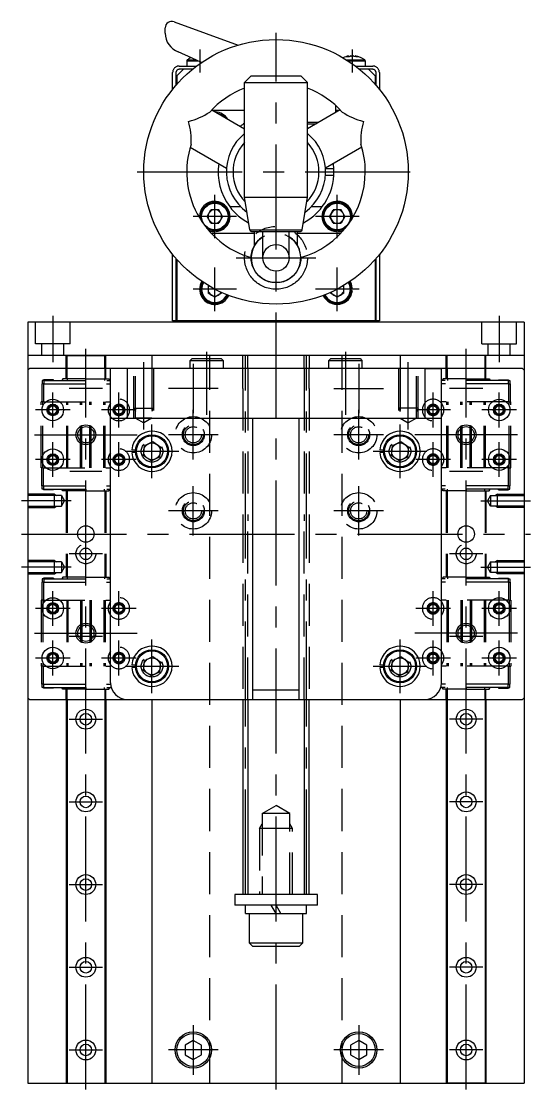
# Model space of a CAD drawing. Extents: x -54 to 519, y -14 to 520.
# Drawn here: x 364.8 to 518.8, y -2 to 321 of the extents above; entities that cross this region are included whole.
import ezdxf

# ---------------------------------------------------------------- set-up
doc = ezdxf.new("R2010")
doc.units = 0
for name, pattern in [('CENTER', [50.8, 31.75, -6.35, 6.35, -6.35]), ('DASHED', [19.05, 12.7, -6.35]), ('PHANTOM', [63.5, 31.75, -6.35, 6.35, -6.35, 6.35, -6.35])]:
    doc.linetypes.add(name, pattern=pattern)
doc.layers.get('0').update_dxf_attribs({"linetype": 'CONTINUOUS'})
doc.layers.add('CENTER', color=1, linetype='CENTER')

msp = doc.modelspace()

# ---------------------------------------------------------------- linework, layer by layer
at = {"color": 7, "linetype": 'CONTINUOUS'}
for p, q in [((410.95, 320.88), (430.33, 313.83)), ((408.27, 317.42), (408.27, 319)), ((463.76, 310.52), (463.81, 310.52)), ((464.6, 310.52), (464.44, 310.52)), ((464.6, 310.52), (465.1, 310.52)), ((465.76, 310.52), (465.72, 310.52)), ((465.76, 310.52), (465.78, 310.52)), ((414.77, 309.04), (414.77, 307.5)), ((414.77, 309.04), (418.13, 309.04)), ((414.91, 309.33), (417.47, 309.33)), ((463.1, 309.33), (467.71, 309.33)), ((463.56, 309.04), (467.82, 309.04)), ((467.71, 309.33), (468.62, 309.33)), ((467.82, 309.04), (468.77, 309.04)), ((468.77, 309.04), (468.77, 307.5)), ((413.77, 306.5), (411.77, 304.5)), ((411.77, 304.5), (411.77, 301.96)), ((416.49, 306.5), (413.77, 306.5)), ((432.27, 302.5), (434.27, 304.5)), ((434.27, 304.5), (449.27, 304.5)), ((451.27, 302.5), (449.27, 304.5)), ((471.77, 304.5), (469.77, 306.5)), ((471.77, 304.5), (471.77, 301.96)), ((432.27, 267.83), (432.27, 302.5)), ((432.27, 302.5), (451.27, 302.5)), ((451.27, 267.83), (451.27, 302.5)), ((422.32, 294.23), (432.27, 288.49)), ((432.27, 294), (422.73, 294)), ((461.21, 294.23), (451.27, 288.49)), ((459.77, 295.62), (459.77, 293.4)), ((460.81, 294), (459.77, 294)), ((460.11, 293.6), (459.77, 293.57)), ((451.27, 290.5), (454.75, 290.5)), ((451.27, 290), (453.88, 290)), ((415.82, 282.97), (426.81, 276.63)), ((467.71, 282.97), (456.72, 276.63)), ((456.73, 276.5), (459.24, 276.5)), ((459.24, 274.5), (459.24, 276.5)), ((456.73, 274.5), (459.24, 274.5)), ((427.77, 265), (431.06, 265)), ((432.27, 267.83), (451.27, 267.83)), ((433.82, 257.92), (432.27, 267.83)), ((449.72, 257.92), (451.27, 267.83)), ((452.48, 265), (455.77, 265)), ((420.91, 262), (422.09, 264.04)), ((422.09, 259.96), (420.91, 262)), ((424.45, 264.04), (422.09, 264.04)), ((425.63, 262), (424.45, 264.04)), ((425.63, 262), (424.45, 259.96)), ((457.91, 262), (459.09, 264.04)), ((459.09, 259.96), (457.91, 262)), ((461.45, 264.04), (459.09, 264.04)), ((462.63, 262), (461.45, 264.04)), ((462.63, 262), (461.45, 259.96)), ((422.09, 259.96), (424.45, 259.96)), ((459.09, 259.96), (461.45, 259.96)), ((422.1, 257), (435.27, 257)), ((422.93, 257.76), (422.91, 257.41)), ((423.6, 257.76), (423.63, 257.41)), ((433.82, 257.92), (449.72, 257.92)), ((434.31, 257.5), (449.22, 257.5)), ((435.27, 253.24), (435.27, 257.5)), ((437.77, 249.5), (437.77, 257.5)), ((445.77, 249.5), (445.77, 257.5)), ((448.27, 253.24), (448.27, 257.5)), ((448.27, 257), (461.43, 257)), ((459.93, 257.76), (459.91, 257.41)), ((460.6, 257.76), (460.63, 257.41)), ((411.77, 249.04), (411.77, 230.5)), ((471.77, 249.04), (471.77, 230.5)), ((421.23, 241.18), (421.23, 238.82)), ((425.31, 238.82), (425.31, 239.04)), ((458.23, 239.04), (458.23, 238.82)), ((462.31, 238.82), (462.31, 241.18)), ((464.51, 240.33), (464.85, 240.36)), ((464.51, 239.67), (464.85, 239.64)), ((423.27, 237.64), (421.23, 238.82)), ((425.31, 238.82), (423.27, 237.64)), ((460.27, 237.64), (458.23, 238.82)), ((462.31, 238.82), (460.27, 237.64)), ((516.77, 230), (366.77, 230)), ((366.77, 230), (366.77, 0)), ((471.77, 230.5), (411.77, 230.5)), ((411.77, 230), (411.77, 230.5)), ((413.77, 230.5), (413.77, 230)), ((469.77, 230), (469.77, 230.5)), ((471.77, 230.5), (471.77, 230)), ((516.77, 230), (516.77, 0)), ((516.77, 220), (366.77, 220)), ((378.27, 220), (390.27, 220)), ((378.27, 216), (378.27, 220)), ((378.57, 216), (378.57, 220)), ((389.97, 216), (389.97, 220)), ((390.27, 216), (390.27, 220)), ((404.27, 220), (404.27, 216)), ((431.77, 216), (431.77, 220)), ((433.27, 216), (433.27, 220)), ((450.27, 216), (450.27, 220)), ((451.77, 220), (451.77, 216)), ((479.27, 220), (479.27, 216)), ((505.27, 220), (493.27, 220)), ((493.27, 216), (493.27, 220)), ((493.57, 216), (493.57, 220)), ((504.97, 216), (504.97, 220)), ((505.27, 216), (505.27, 220)), ((415.77, 218.5), (416.37, 219.1)), ((415.77, 218.5), (425.77, 218.5)), ((415.77, 216), (415.77, 218.5)), ((416.37, 219.1), (425.17, 219.1)), ((425.17, 219.1), (425.77, 218.5)), ((425.77, 218.5), (425.77, 216)), ((457.77, 218.5), (458.37, 219.1)), ((457.77, 218.5), (467.77, 218.5)), ((457.77, 216), (457.77, 218.5)), ((458.37, 219.1), (467.17, 219.1)), ((467.17, 219.1), (467.77, 218.5)), ((467.77, 218.5), (467.77, 216)), ((367.27, 216), (366.77, 215.5)), ((367.27, 216), (366.77, 215.5)), ((366.77, 215.5), (366.77, 116.5)), ((366.77, 215.5), (366.77, 116.5)), ((516.27, 216), (367.27, 216)), ((391.77, 121), (391.77, 216)), ((396.77, 216), (391.77, 216)), ((396.77, 216), (396.77, 201)), ((486.77, 216), (486.77, 201)), ((486.77, 216), (491.77, 216)), ((491.77, 121), (491.77, 216)), ((516.27, 216), (516.77, 215.5)), ((516.27, 216), (516.77, 215.5)), ((516.77, 215.5), (516.77, 116.5)), ((516.77, 215.5), (516.77, 116.5)), ((391.77, 201), (491.77, 201)), ((434.77, 116), (434.77, 201)), ((448.77, 116), (448.77, 201)), ((401.87, 192.69), (404.53, 193.92)), ((404.53, 193.92), (406.93, 192.23)), ((476.87, 192.69), (479.53, 193.92)), ((479.53, 193.92), (481.93, 192.23)), ((399.28, 191.39), (398.19, 191.48)), ((399.28, 190.61), (398.19, 190.52)), ((401.87, 192.69), (401.6, 189.77)), ((406.67, 189.31), (406.93, 192.23)), ((474.28, 191.39), (473.19, 191.48)), ((474.28, 190.61), (473.19, 190.52)), ((476.87, 192.69), (476.6, 189.77)), ((481.67, 189.31), (481.93, 192.23)), ((404, 188.08), (401.6, 189.77)), ((404, 188.08), (406.67, 189.31)), ((479, 188.08), (476.6, 189.77)), ((479, 188.08), (481.67, 189.31)), ((399.28, 126.39), (398.19, 126.48)), ((401.87, 127.69), (401.6, 124.77)), ((401.87, 127.69), (404.53, 128.92)), ((404.53, 128.92), (406.93, 127.23)), ((406.67, 124.31), (406.93, 127.23)), ((474.28, 126.39), (473.19, 126.48)), ((476.87, 127.69), (476.6, 124.77)), ((476.87, 127.69), (479.53, 128.92)), ((479.53, 128.92), (481.93, 127.23)), ((481.67, 124.31), (481.93, 127.23)), ((399.28, 125.61), (398.19, 125.52)), ((404, 123.08), (401.6, 124.77)), ((404, 123.08), (406.67, 124.31)), ((474.28, 125.61), (473.19, 125.52)), ((479, 123.08), (476.6, 124.77)), ((479, 123.08), (481.67, 124.31)), ((367.27, 116), (366.77, 116.5)), ((367.27, 116), (366.77, 116.5)), ((434.77, 118.86), (448.77, 118.86)), ((516.27, 116), (516.77, 116.5)), ((516.27, 116), (516.77, 116.5)), ((367.27, 116), (516.27, 116)), ((367.27, 116), (516.27, 116)), ((378.27, 116), (378.27, 0)), ((378.57, 116), (378.57, 0)), ((389.97, 116), (389.97, 0)), ((390.27, 116), (390.27, 0)), ((396.77, 116), (434.77, 116)), ((404.27, 116), (404.27, 0)), ((430.77, 116), (452.77, 116)), ((431.77, 116), (431.77, 57)), ((433.27, 116), (433.27, 57)), ((434.77, 116), (448.77, 116)), ((448.77, 116), (486.77, 116)), ((450.27, 116), (450.27, 57)), ((451.77, 57), (451.77, 116)), ((479.27, 116), (479.27, 0)), ((493.27, 116), (493.27, 0)), ((493.57, 116), (493.57, 0)), ((504.97, 116), (504.97, 0)), ((505.27, 116), (505.27, 0)), ((454.27, 57), (429.27, 57)), ((429.27, 57), (429.27, 53.8)), ((451.77, 57), (431.77, 57)), ((454.27, 53.8), (454.27, 57)), ((454.27, 53.8), (429.27, 53.8)), ((450.97, 53.8), (432.57, 53.8)), ((432.57, 51.3), (432.57, 53.8)), ((441.77, 51.3), (440.32, 53.8)), ((443.21, 51.3), (441.77, 53.8)), ((450.97, 51.3), (450.97, 53.8)), ((432.57, 51.3), (450.97, 51.3)), ((433.77, 42.3), (433.77, 51.3)), ((449.77, 51.3), (449.77, 42.3)), ((449.77, 42.3), (433.77, 42.3)), ((434.77, 41.3), (433.77, 42.3)), ((449.77, 42.3), (448.77, 41.3)), ((448.77, 41.3), (434.77, 41.3)), ((416.77, 12.89), (414.27, 11.44)), ((414.27, 11.44), (414.27, 8.56)), ((419.27, 11.44), (416.77, 12.89)), ((419.27, 8.56), (419.27, 11.44)), ((466.77, 12.89), (464.27, 11.44)), ((464.27, 11.44), (464.27, 8.56)), ((469.27, 11.44), (466.77, 12.89)), ((469.27, 8.56), (469.27, 11.44)), ((414.27, 8.56), (416.77, 7.11)), ((416.77, 7.11), (419.27, 8.56)), ((464.27, 8.56), (466.77, 7.11)), ((466.77, 7.11), (469.27, 8.56)), ((366.77, 0), (516.77, 0)), ((378.27, 0), (390.27, 0)), ((505.27, 0), (493.27, 0))]:
    msp.add_line(p, q, dxfattribs=at)
at = {"color": 3, "linetype": 'PHANTOM'}
for p, q in [((412.52, 307.5), (417.77, 307.5)), ((465.77, 307.5), (471.02, 307.5)), ((410.52, 300.47), (410.52, 305.5)), ((411.52, 305.5), (411.52, 301.67)), ((416.49, 306.5), (412.52, 306.5)), ((471.02, 306.5), (467.05, 306.5)), ((472.02, 301.67), (472.02, 305.5)), ((473.02, 305.5), (473.02, 300.47)), ((410.52, 230.5), (410.52, 250.53)), ((411.52, 249.33), (411.52, 230.5)), ((472.02, 230.5), (472.02, 249.33)), ((473.02, 250.53), (473.02, 230.5)), ((411.52, 230.5), (410.52, 230.5)), ((411.77, 230.5), (411.52, 230.5)), ((472.02, 230.5), (471.77, 230.5)), ((473.02, 230.5), (472.02, 230.5))]:
    msp.add_line(p, q, dxfattribs=at)
at = {"color": 3, "linetype": 'DASHED'}
for p, q in [((369.02, 223.5), (369.02, 230)), ((379.52, 223.5), (379.52, 230)), ((504.02, 223.5), (504.02, 230)), ((514.52, 223.5), (514.52, 230)), ((379.52, 223.5), (369.02, 223.5)), ((370.97, 220), (370.97, 223.5)), ((377.57, 220), (377.57, 223.5)), ((504.02, 223.5), (514.52, 223.5)), ((505.97, 220), (505.97, 223.5)), ((512.57, 220), (512.57, 223.5)), ((421.77, 0), (421.77, 220)), ((461.77, 0), (461.77, 220)), ((378.27, 212.95), (378.27, 216)), ((378.57, 212.95), (378.57, 216)), ((389.97, 216), (389.97, 212.95)), ((390.27, 212.95), (390.27, 216)), ((398.77, 201), (398.77, 216)), ((399.31, 201), (399.31, 216)), ((404.23, 216), (404.23, 201)), ((404.77, 216), (404.77, 201)), ((431.77, 210), (431.77, 216)), ((431.77, 210), (431.77, 216)), ((433.27, 216), (433.27, 210)), ((433.27, 216), (433.27, 210)), ((450.27, 216), (450.27, 210)), ((450.27, 216), (450.27, 210)), ((451.77, 210), (451.77, 216)), ((451.77, 210), (451.77, 216)), ((478.77, 216), (478.77, 201)), ((479.31, 216), (479.31, 201)), ((484.23, 201), (484.23, 216)), ((484.77, 201), (484.77, 216)), ((493.27, 212.95), (493.27, 216)), ((493.57, 216), (493.57, 212.95)), ((504.97, 212.95), (504.97, 216)), ((505.27, 212.95), (505.27, 216)), ((371.47, 211.45), (370.97, 211.45)), ((370.97, 211.45), (370.97, 205.95)), ((371.02, 212.45), (371.02, 211.45)), ((371.52, 212.45), (371.02, 212.45)), ((371.47, 212.65), (371.47, 212.45)), ((374.47, 212.65), (371.47, 212.65)), ((371.47, 211.45), (391.77, 211.45)), ((371.47, 211.45), (371.47, 205.95)), ((371.52, 212.45), (391.77, 212.45)), ((371.52, 212.45), (371.52, 211.45)), ((374.47, 212.45), (374.47, 212.65)), ((377.34, 212.95), (377.04, 212.45)), ((378.64, 212.95), (377.34, 212.95)), ((378.64, 212.95), (378.64, 212.45)), ((384.27, 212.95), (378.64, 212.95)), ((384.27, 212.95), (389.9, 212.95)), ((384.27, 212.45), (384.27, 212.95)), ((389.9, 212.95), (389.9, 212.45)), ((389.9, 212.95), (391.2, 212.95)), ((391.2, 212.95), (391.5, 212.45)), ((431.77, 210), (431.77, 170)), ((431.77, 210), (431.77, 170)), ((433.27, 210), (433.27, 170)), ((433.27, 210), (433.27, 170)), ((450.27, 210), (450.27, 170)), ((450.27, 210), (450.27, 170)), ((451.77, 210), (451.77, 170)), ((451.77, 210), (451.77, 170)), ((512.02, 212.45), (491.77, 212.45)), ((512.07, 211.45), (491.77, 211.45)), ((492.34, 212.95), (492.04, 212.45)), ((493.64, 212.95), (492.34, 212.95)), ((493.64, 212.95), (493.64, 212.45)), ((499.27, 212.95), (493.64, 212.95)), ((499.27, 212.95), (504.9, 212.95)), ((499.27, 212.45), (499.27, 212.95)), ((504.9, 212.95), (504.9, 212.45)), ((504.9, 212.95), (506.2, 212.95)), ((506.2, 212.95), (506.5, 212.45)), ((509.07, 212.45), (509.07, 212.65)), ((509.07, 212.65), (512.07, 212.65)), ((512.02, 212.45), (512.02, 211.45)), ((512.02, 212.45), (512.52, 212.45)), ((512.07, 212.65), (512.07, 212.45)), ((512.07, 211.45), (512.07, 205.95)), ((512.07, 211.45), (512.57, 211.45)), ((512.52, 212.45), (512.52, 211.45)), ((512.57, 211.45), (512.57, 205.95)), ((370.77, 186.05), (370.77, 205.95)), ((371.27, 205.95), (370.77, 205.95)), ((371.27, 205.95), (391.77, 205.95)), ((371.27, 186.05), (371.27, 205.95)), ((378.47, 186.05), (378.47, 205.95)), ((378.87, 186.05), (378.87, 205.95)), ((382.67, 186.05), (382.67, 205.95)), ((383.07, 186.05), (383.07, 205.95)), ((385.47, 186.05), (385.47, 205.95)), ((385.87, 186.05), (385.87, 205.95)), ((389.67, 186.05), (389.67, 205.95)), ((390.07, 186.05), (390.07, 205.95)), ((398.77, 204), (404.77, 204)), ((398.77, 204), (399.31, 203.06)), ((404.77, 204), (404.23, 203.06)), ((484.77, 204), (478.77, 204)), ((478.77, 204), (479.31, 203.06)), ((484.77, 204), (484.23, 203.06)), ((512.27, 205.95), (491.77, 205.95)), ((493.47, 186.05), (493.47, 205.95)), ((493.87, 186.05), (493.87, 205.95)), ((497.67, 186.05), (497.67, 205.95)), ((498.07, 186.05), (498.07, 205.95)), ((500.47, 186.05), (500.47, 205.95)), ((500.87, 186.05), (500.87, 205.95)), ((504.67, 186.05), (504.67, 205.95)), ((505.07, 186.05), (505.07, 205.95)), ((512.27, 186.05), (512.27, 205.95)), ((512.27, 205.95), (512.77, 205.95)), ((512.77, 186.05), (512.77, 205.95)), ((399.31, 201), (401.77, 199.58)), ((404.23, 201), (399.31, 201)), ((404.23, 201), (401.77, 199.58)), ((479.31, 201), (484.23, 201)), ((479.31, 201), (481.77, 199.58)), ((484.23, 201), (481.77, 199.58)), ((371.27, 186.05), (370.77, 186.05)), ((370.97, 180.55), (370.97, 186.05)), ((371.27, 186.05), (391.77, 186.05)), ((371.47, 180.55), (371.47, 186.05)), ((512.27, 186.05), (491.77, 186.05)), ((512.07, 180.55), (512.07, 186.05)), ((512.27, 186.05), (512.77, 186.05)), ((512.57, 180.55), (512.57, 186.05)), ((374.77, 178), (366.77, 178)), ((371.47, 180.55), (370.97, 180.55)), ((371.02, 179.55), (371.02, 180.55)), ((371.52, 179.55), (371.02, 179.55)), ((371.47, 180.55), (391.77, 180.55)), ((371.47, 179.55), (371.47, 179.35)), ((374.47, 179.35), (371.47, 179.35)), ((371.52, 179.55), (371.52, 180.55)), ((371.52, 179.55), (391.77, 179.55)), ((374.47, 179.35), (374.47, 179.55)), ((374.77, 178), (375.42, 177.62)), ((374.77, 174), (374.77, 178)), ((377.34, 179.05), (377.04, 179.55)), ((378.64, 179.05), (377.34, 179.05)), ((378.27, 179.05), (378.27, 152.95)), ((378.57, 179.05), (378.57, 152.95)), ((378.64, 179.05), (378.64, 179.55)), ((384.27, 179.05), (378.64, 179.05)), ((384.27, 179.55), (384.27, 179.05)), ((384.27, 179.05), (389.9, 179.05)), ((389.9, 179.05), (389.9, 179.55)), ((389.9, 179.05), (391.2, 179.05)), ((389.97, 179.05), (389.97, 152.95)), ((390.27, 179.05), (390.27, 152.95)), ((391.2, 179.05), (391.5, 179.55)), ((512.07, 180.55), (491.77, 180.55)), ((512.02, 179.55), (491.77, 179.55)), ((492.34, 179.05), (492.04, 179.55)), ((493.64, 179.05), (492.34, 179.05)), ((493.27, 179.05), (493.27, 152.95)), ((493.57, 179.05), (493.57, 152.95)), ((493.64, 179.05), (493.64, 179.55)), ((499.27, 179.05), (493.64, 179.05)), ((499.27, 179.55), (499.27, 179.05)), ((499.27, 179.05), (504.9, 179.05)), ((504.9, 179.05), (504.9, 179.55)), ((504.9, 179.05), (506.2, 179.05)), ((504.97, 179.05), (504.97, 152.95)), ((505.27, 179.05), (505.27, 152.95)), ((506.2, 179.05), (506.5, 179.55)), ((508.77, 178), (508.11, 177.62)), ((508.77, 178), (516.77, 178)), ((508.77, 174), (508.77, 178)), ((509.07, 179.35), (509.07, 179.55)), ((509.07, 179.35), (512.07, 179.35)), ((512.02, 179.55), (512.02, 180.55)), ((512.02, 179.55), (512.52, 179.55)), ((512.07, 180.55), (512.57, 180.55)), ((512.07, 179.55), (512.07, 179.35)), ((512.52, 179.55), (512.52, 180.55)), ((376.87, 177.62), (366.77, 177.62)), ((376.87, 177.62), (377.8, 176)), ((376.87, 177.62), (376.87, 174.38)), ((376.87, 174.38), (377.8, 176)), ((506.67, 177.62), (505.73, 176)), ((506.67, 174.38), (505.73, 176)), ((506.67, 177.62), (516.77, 177.62)), ((506.67, 177.62), (506.67, 174.38)), ((366.77, 174.38), (376.87, 174.38)), ((366.77, 174), (374.77, 174)), ((374.77, 174), (375.42, 174.38)), ((516.77, 174.38), (506.67, 174.38)), ((508.77, 174), (508.11, 174.38)), ((516.77, 174), (508.77, 174)), ((431.77, 170), (431.77, 116)), ((433.27, 116), (433.27, 170)), ((450.27, 116), (450.27, 170)), ((451.77, 170), (451.77, 116)), ((374.77, 158), (366.77, 158)), ((376.87, 157.62), (366.77, 157.62)), ((374.77, 158), (375.42, 157.62)), ((374.77, 154), (374.77, 158)), ((376.87, 157.62), (377.8, 156)), ((376.87, 157.62), (376.87, 154.38)), ((376.87, 154.38), (377.8, 156)), ((506.67, 157.62), (505.73, 156)), ((506.67, 154.38), (505.73, 156)), ((506.67, 157.62), (516.77, 157.62)), ((506.67, 157.62), (506.67, 154.38)), ((508.77, 158), (508.11, 157.62)), ((508.77, 158), (516.77, 158)), ((508.77, 154), (508.77, 158)), ((366.77, 154.38), (376.87, 154.38)), ((366.77, 154), (374.77, 154)), ((371.02, 152.45), (371.02, 151.45)), ((371.52, 152.45), (371.02, 152.45)), ((371.47, 152.45), (371.47, 152.65)), ((374.47, 152.65), (371.47, 152.65)), ((371.52, 152.45), (391.77, 152.45)), ((371.52, 152.45), (371.52, 151.45)), ((374.47, 152.65), (374.47, 152.45)), ((374.77, 154), (375.42, 154.38)), ((377.34, 152.95), (377.04, 152.45)), ((378.64, 152.95), (377.34, 152.95)), ((384.27, 152.95), (378.64, 152.95)), ((378.64, 152.95), (378.64, 152.45)), ((384.27, 152.95), (389.9, 152.95)), ((384.27, 152.45), (384.27, 152.95)), ((389.9, 152.95), (391.2, 152.95)), ((389.9, 152.95), (389.9, 152.45)), ((391.2, 152.95), (391.5, 152.45)), ((512.02, 152.45), (491.77, 152.45)), ((492.34, 152.95), (492.04, 152.45)), ((493.64, 152.95), (492.34, 152.95)), ((499.27, 152.95), (493.64, 152.95)), ((493.64, 152.95), (493.64, 152.45)), ((499.27, 152.95), (504.9, 152.95)), ((499.27, 152.45), (499.27, 152.95)), ((504.9, 152.95), (504.9, 152.45)), ((504.9, 152.95), (506.2, 152.95)), ((506.2, 152.95), (506.5, 152.45)), ((516.77, 154.38), (506.67, 154.38)), ((508.77, 154), (508.11, 154.38)), ((516.77, 154), (508.77, 154)), ((509.07, 152.65), (509.07, 152.45)), ((509.07, 152.65), (512.07, 152.65)), ((512.02, 152.45), (512.02, 151.45)), ((512.02, 152.45), (512.52, 152.45)), ((512.07, 152.45), (512.07, 152.65)), ((512.52, 152.45), (512.52, 151.45)), ((370.97, 151.45), (370.97, 145.95)), ((371.47, 151.45), (370.97, 151.45)), ((371.47, 151.45), (391.77, 151.45)), ((371.47, 151.45), (371.47, 145.95)), ((512.07, 151.45), (491.77, 151.45)), ((512.07, 151.45), (512.07, 145.95)), ((512.07, 151.45), (512.57, 151.45)), ((512.57, 151.45), (512.57, 145.95)), ((370.77, 145.95), (370.77, 126.05)), ((371.27, 145.95), (370.77, 145.95)), ((371.27, 145.95), (391.77, 145.95)), ((371.27, 145.95), (371.27, 126.05)), ((378.47, 145.95), (378.47, 126.05)), ((378.87, 145.95), (378.87, 126.05)), ((382.67, 145.95), (382.67, 126.05)), ((383.07, 145.95), (383.07, 126.05)), ((385.47, 145.95), (385.47, 126.05)), ((385.87, 145.95), (385.87, 126.05)), ((389.67, 145.95), (389.67, 126.05)), ((390.07, 145.95), (390.07, 126.05)), ((512.27, 145.95), (491.77, 145.95)), ((493.47, 145.95), (493.47, 126.05)), ((493.87, 145.95), (493.87, 126.05)), ((497.67, 145.95), (497.67, 126.05)), ((498.07, 145.95), (498.07, 126.05)), ((500.47, 145.95), (500.47, 126.05)), ((500.87, 145.95), (500.87, 126.05)), ((504.67, 145.95), (504.67, 126.05)), ((505.07, 145.95), (505.07, 126.05)), ((512.27, 145.95), (512.27, 126.05)), ((512.27, 145.95), (512.77, 145.95)), ((512.77, 145.95), (512.77, 126.05)), ((371.27, 126.05), (370.77, 126.05)), ((370.97, 120.55), (370.97, 126.05)), ((371.27, 126.05), (391.77, 126.05)), ((371.47, 120.55), (371.47, 126.05)), ((512.27, 126.05), (491.77, 126.05)), ((512.07, 120.55), (512.07, 126.05)), ((512.27, 126.05), (512.77, 126.05)), ((512.57, 120.55), (512.57, 126.05)), ((371.47, 120.55), (370.97, 120.55)), ((371.02, 119.55), (371.02, 120.55)), ((371.52, 119.55), (371.02, 119.55)), ((371.47, 120.55), (391.79, 120.55)), ((371.47, 119.35), (371.47, 119.55)), ((371.52, 119.55), (371.52, 120.55)), ((371.52, 119.55), (391.98, 119.55)), ((374.47, 119.55), (374.47, 119.35)), ((377.34, 119.05), (377.04, 119.55)), ((378.64, 119.05), (378.64, 119.55)), ((384.27, 119.55), (384.27, 119.05)), ((389.9, 119.05), (389.9, 119.55)), ((391.2, 119.05), (391.5, 119.55)), ((512.02, 119.55), (491.55, 119.55)), ((512.07, 120.55), (491.75, 120.55)), ((492.34, 119.05), (492.04, 119.55)), ((493.64, 119.05), (493.64, 119.55)), ((499.27, 119.55), (499.27, 119.05)), ((504.9, 119.05), (504.9, 119.55)), ((506.2, 119.05), (506.5, 119.55)), ((509.07, 119.55), (509.07, 119.35)), ((512.02, 119.55), (512.02, 120.55)), ((512.02, 119.55), (512.52, 119.55)), ((512.07, 120.55), (512.57, 120.55)), ((512.07, 119.35), (512.07, 119.55)), ((512.52, 119.55), (512.52, 120.55)), ((374.47, 119.35), (371.47, 119.35)), ((378.64, 119.05), (377.34, 119.05)), ((378.27, 116), (378.27, 119.05)), ((378.57, 116), (378.57, 119.05)), ((384.27, 119.05), (378.64, 119.05)), ((384.27, 119.05), (389.9, 119.05)), ((389.9, 119.05), (391.2, 119.05)), ((389.97, 119.05), (389.97, 116)), ((390.27, 116), (390.27, 119.05)), ((493.64, 119.05), (492.34, 119.05)), ((493.27, 116), (493.27, 119.05)), ((493.57, 119.05), (493.57, 116)), ((499.27, 119.05), (493.64, 119.05)), ((499.27, 119.05), (504.9, 119.05)), ((504.9, 119.05), (506.2, 119.05)), ((504.97, 116), (504.97, 119.05)), ((505.27, 116), (505.27, 119.05)), ((509.07, 119.35), (512.07, 119.35)), ((437.58, 81.5), (441.77, 83.92)), ((445.96, 81.5), (437.58, 81.5)), ((437.58, 81.5), (437.58, 57)), ((445.96, 81.5), (441.77, 83.92)), ((445.96, 57), (445.96, 81.5)), ((436.77, 77), (437.58, 78.41)), ((446.77, 77), (445.96, 78.41)), ((446.77, 77), (436.77, 77)), ((436.77, 77), (436.77, 57)), ((446.77, 57), (446.77, 77))]:
    msp.add_line(p, q, dxfattribs=at)
at = {"color": 7, "linetype": 'CONTINUOUS', "flags": 128}
for points in [[(419.25, 308.56), (416.38, 309.83), (412.22, 311.78)], [(459.24, 276.5), (459.12, 277.78), (459.09, 277.99)], [(421.37, 257.81), (421.66, 257.69), (422.91, 257.41)], [(460.63, 257.41), (461.88, 257.69), (462.17, 257.81)], [(464.85, 240.36), (464.58, 241.61), (464.2, 242.38)], [(464.27, 240), (464.09, 241.18), (463.7, 242.05)], [(463.91, 242.19), (464.33, 241.25), (464.52, 240)]]:
    msp.add_lwpolyline(points, dxfattribs=at)
at = {"color": 7, "linetype": 'CONTINUOUS'}
for centre, radius in [((441.77, 275.5), 40), ((423.27, 262), 4), ((460.27, 262), 4), ((441.77, 249.5), 4), ((374.27, 203.5), 3.25), ((509.27, 203.5), 3.25), ((374.27, 203.5), 1.75), ((374.27, 203.5), 1.23), ((509.27, 203.5), 1.75), ((509.27, 203.5), 1.23), ((384.27, 196), 2.46), ((499.27, 196), 2.46), ((404.27, 191), 5), ((404.27, 191), 4.7), ((479.27, 191), 5), ((479.27, 191), 4.7), ((374.27, 188.5), 3.25), ((509.27, 188.5), 3.25), ((374.27, 188.5), 1.75), ((374.27, 188.5), 1.23), ((509.27, 188.5), 1.75), ((509.27, 188.5), 1.23), ((384.27, 166), 2.5), ((499.27, 166), 2.5), ((374.27, 143.5), 3.25), ((509.27, 143.5), 3.25), ((374.27, 143.5), 1.75), ((374.27, 143.5), 1.23), ((509.27, 143.5), 1.75), ((509.27, 143.5), 1.23), ((384.27, 136), 2.46), ((499.27, 136), 2.46), ((374.27, 128.5), 3.25), ((374.27, 128.5), 1.75), ((374.27, 128.5), 1.23), ((404.27, 126), 5), ((404.27, 126), 4.7), ((479.27, 126), 5), ((479.27, 126), 4.7), ((509.27, 128.5), 3.25), ((509.27, 128.5), 1.75), ((509.27, 128.5), 1.23), ((384.27, 110), 3), ((384.27, 110), 1.75), ((499.27, 110), 3), ((499.27, 110), 1.75), ((384.27, 85), 3), ((499.27, 85), 3), ((384.27, 85), 1.75), ((499.27, 85), 1.75), ((384.27, 60), 3), ((384.27, 60), 1.75), ((499.27, 60), 3), ((499.27, 60), 1.75), ((384.27, 35), 3), ((384.27, 35), 1.75), ((499.27, 35), 3), ((499.27, 35), 1.75), ((384.27, 10), 3), ((416.77, 10), 5.5), ((416.77, 10), 5), ((466.77, 10), 5.5), ((466.77, 10), 5), ((499.27, 10), 3), ((384.27, 10), 1.75), ((499.27, 10), 1.75)]:
    msp.add_circle(centre, radius, dxfattribs=at)
at = {"color": 3, "linetype": 'PHANTOM'}
for radius in [9.5, 7.5]:
    msp.add_circle((441.77, 249.5), radius, dxfattribs=at)
at = {"color": 3, "linetype": 'CONTINUOUS'}
for centre, radius in [((374.27, 203.5), 1.5), ((509.27, 203.5), 1.5), ((384.27, 196), 3), ((499.27, 196), 3), ((374.27, 188.5), 1.5), ((509.27, 188.5), 1.5), ((374.27, 143.5), 1.5), ((509.27, 143.5), 1.5), ((384.27, 136), 3), ((499.27, 136), 3), ((374.27, 128.5), 1.5), ((509.27, 128.5), 1.5)]:
    msp.add_circle(centre, radius, dxfattribs=at)
at = {"color": 3, "linetype": 'DASHED'}
for centre, radius in [((394.27, 203.5), 1.75), ((394.27, 203.5), 1.5), ((394.27, 203.5), 1.23), ((489.27, 203.5), 1.75), ((489.27, 203.5), 1.5), ((489.27, 203.5), 1.23), ((416.77, 196), 5.5), ((466.77, 196), 5.5), ((416.77, 196), 3.3), ((416.77, 196), 3), ((416.77, 196), 2.46), ((466.77, 196), 3.3), ((466.77, 196), 3), ((466.77, 196), 2.46), ((404.27, 191), 3.25), ((479.27, 191), 3.25), ((394.27, 188.5), 1.75), ((394.27, 188.5), 1.5), ((394.27, 188.5), 1.23), ((489.27, 188.5), 1.75), ((489.27, 188.5), 1.5), ((489.27, 188.5), 1.23), ((416.77, 173), 5.5), ((466.77, 173), 5.5), ((416.77, 173), 3.3), ((416.77, 173), 3), ((416.77, 173), 2.46), ((466.77, 173), 3.3), ((466.77, 173), 3), ((466.77, 173), 2.46), ((384.27, 160), 3), ((384.27, 160), 1.75), ((499.27, 160), 3), ((499.27, 160), 1.75), ((394.27, 143.5), 1.75), ((394.27, 143.5), 1.5), ((394.27, 143.5), 1.23), ((489.27, 143.5), 1.75), ((489.27, 143.5), 1.5), ((489.27, 143.5), 1.23), ((394.27, 128.5), 1.75), ((394.27, 128.5), 1.5), ((394.27, 128.5), 1.23), ((404.27, 126), 3.25), ((479.27, 126), 3.25), ((489.27, 128.5), 1.75), ((489.27, 128.5), 1.5), ((489.27, 128.5), 1.23)]:
    msp.add_circle(centre, radius, dxfattribs=at)
for centre in [(404.27, 191), (479.27, 191), (404.27, 126), (479.27, 126)]:
    msp.add_circle(centre, 2.54)
at = {"color": 7, "linetype": 'CONTINUOUS'}
for centre, radius, start, end in [((410.27, 319), 2, 70, 180), ((414.27, 317.42), 6, 180, 250), ((464.77, 304.1), 6.5, 98.9312, 114.9749), ((464.44, 307.6), 2.99, 102.0034, 116.6964), ((463.49, 306.09), 4.19, 84.6164, 95.3836), ((465.14, 306.6), 3.99, 100.1094, 112.9255), ((465.22, 307.6), 2.99, 102.0034, 116.6964), ((464.4, 306.6), 3.99, 67.0745, 79.8906), ((465.06, 306.6), 3.99, 67.0745, 79.8906), ((464.77, 304.1), 6.5, 53.6416, 81.0688), ((466.28, 307.29), 2.99, 83.6264, 96.3736), ((415.13, 309.04), 0.36, 126.3584, 180), ((418.77, 304.1), 6.5, 115.0209, 126.3584), ((468.41, 309.04), 0.36, 0, 53.6416), ((441.77, 275.5), 27, 110.6015, 137.9613), ((441.77, 275.5), 27, 42.0501, 69.4003), ((410.71, 309.91), 19.69, 283.5447, 303.9872), ((396.98, 285.24), 19.15, 355.7649, 16.7622), ((423.27, 289), 4.6, 31.9231, 88.0769), ((423.27, 289), 4.25, 42.7419, 77.2581), ((472.82, 309.91), 19.69, 236.0128, 256.4553), ((486.55, 285.24), 19.15, 163.2378, 184.2351), ((441.77, 275.5), 17.5, 122.8799, 128.1963), ((441.77, 275.5), 15, 129.3032, 234.0755), ((441.77, 275.5), 13, 136.9606, 224.475), ((441.77, 275.5), 15, 305.9227, 50.7007), ((441.77, 275.5), 13, 315.5202, 43.0444), ((441.77, 275.5), 27, 162.0545, 253.873), ((441.77, 275.5), 27, 0, 17.9696), ((441.77, 275.5), 17.5, 171.8037, 216.8699), ((441.77, 275.5), 27, 286.127, 0), ((441.77, 275.5), 17.5, 323.1301, 356.7242), ((423.27, 262), 4.6, 274.5, 186.596), ((423.27, 262), 4.25, 270, 199.4003), ((441.77, 275.5), 17.5, 216.8699, 241.7281), ((441.77, 275.5), 17.5, 298.2719, 323.1301), ((460.27, 262), 4.6, 353.404, 265.5), ((460.27, 262), 4.25, 340.5997, 270), ((423.27, 262), 2.04, 150, 210), ((423.27, 262), 2.04, 90, 150), ((423.27, 262), 2.04, 30, 90), ((423.27, 262), 2.04, 330, 30), ((460.27, 262), 2.04, 150, 210), ((460.27, 262), 2.04, 90, 150), ((460.27, 262), 2.04, 30, 90), ((460.27, 262), 2.04, 330, 30), ((423.27, 262), 4.25, 232.8384, 270), ((423.27, 262), 2.04, 210, 270), ((423.27, 262), 2.04, 270, 330), ((460.27, 262), 2.04, 210, 270), ((460.27, 262), 2.04, 270, 330), ((460.27, 262), 4.25, 270, 307.1616), ((434.31, 258), 0.5, 188.885, 270), ((441.77, 249.5), 7.5, 122.2338, 57.7726), ((449.22, 258), 0.5, 270, 351.115), ((423.27, 240), 4.6, 148.7914, 336.1582), ((423.27, 240), 4.25, 149.0102, 335.9393), ((423.27, 240), 4, 149.1631, 335.7864), ((423.27, 240), 2.04, 150.1366, 180), ((423.27, 240), 2.04, 180, 240), ((423.27, 240), 2.04, 300, 334.8129), ((460.27, 240), 4.6, 203.8418, 355.5), ((460.27, 240), 4.25, 204.0607, 0), ((460.27, 240), 4, 204.2136, 0), ((460.27, 240), 2.04, 205.1871, 240), ((460.27, 240), 2.04, 300, 0), ((460.27, 240), 2.04, 0, 29.8634), ((423.27, 240), 2.04, 240, 300), ((460.27, 240), 2.04, 240, 300), ((394.27, 203.5), 3.25, 140.2849, 219.7151), ((489.27, 203.5), 3.25, 320.2849, 39.7151), ((404.27, 191), 6.1, 184.5, 175.5), ((479.27, 191), 6.1, 184.5, 175.5), ((394.27, 188.5), 3.25, 140.2849, 219.7151), ((489.27, 188.5), 3.25, 320.2849, 39.7151), ((394.27, 143.5), 3.25, 140.2849, 219.7151), ((489.27, 143.5), 3.25, 320.2849, 39.7151), ((394.27, 128.5), 3.25, 140.2849, 219.7151), ((404.27, 126), 6.1, 184.5, 175.5), ((479.27, 126), 6.1, 184.5, 175.5), ((489.27, 128.5), 3.25, 320.2849, 39.7151), ((396.77, 121), 5, 180, 270), ((486.77, 121), 5, 270, 360)]:
    msp.add_arc(centre, radius, start, end, dxfattribs=at)
at = {"color": 3, "linetype": 'PHANTOM'}
for centre, radius, start, end in [((412.52, 305.5), 2, 90, 180), ((471.02, 305.5), 2, 0, 90), ((412.52, 305.5), 1, 90, 180), ((471.02, 305.5), 1, 0, 90)]:
    msp.add_arc(centre, radius, start, end, dxfattribs=at)
at = {"color": 3, "linetype": 'DASHED'}
for centre, start, end in [((394.27, 203.5), 219.7151, 140.2849), ((489.27, 203.5), 39.7151, 320.2849), ((394.27, 188.5), 219.7151, 140.2849), ((489.27, 188.5), 39.7151, 320.2849), ((394.27, 143.5), 219.7151, 140.2849), ((489.27, 143.5), 39.7151, 320.2849), ((394.27, 128.5), 219.7151, 140.2849), ((489.27, 128.5), 39.7151, 320.2849)]:
    msp.add_arc(centre, 3.25, start, end, dxfattribs=at)
at = {"layer": 'CENTER', "color": 1, "linetype": 'CENTER'}
for p, q in [((441.77, -2), (441.77, 317.5)), ((418.69, 312.52), (418.69, 305.5)), ((464.84, 312.52), (464.84, 305.5)), ((399.77, 275.5), (483.77, 275.5)), ((423.27, 255.4), (423.27, 268.6)), ((460.27, 255.4), (460.27, 268.6)), ((429.87, 262), (416.67, 262)), ((466.87, 262), (453.67, 262)), ((429.77, 249.5), (453.77, 249.5)), ((423.27, 233.4), (423.27, 246.6)), ((460.27, 233.4), (460.27, 246.6)), ((429.87, 240), (416.67, 240)), ((466.87, 240), (453.67, 240)), ((374.27, 232), (374.27, 218)), ((509.27, 232), (509.27, 218)), ((384.27, -2), (384.27, 222)), ((420.77, 221.1), (420.77, 202)), ((432.52, 57), (432.52, 220)), ((451.02, 57), (451.02, 220)), ((462.77, 221.1), (462.77, 202)), ((499.27, -2), (499.27, 222)), ((401.77, 197.58), (401.77, 218)), ((416.77, 217.5), (416.77, 202.5)), ((466.77, 217.5), (466.77, 202.5)), ((481.77, 197.58), (481.77, 218)), ((389.27, 210), (379.27, 210)), ((424.27, 210), (409.27, 210)), ((459.27, 210), (474.27, 210)), ((504.27, 210), (494.27, 210)), ((374.27, 198.25), (374.27, 208.75)), ((394.27, 198.25), (394.27, 208.75)), ((489.27, 198.25), (489.27, 208.75)), ((509.27, 198.25), (509.27, 208.75)), ((379.52, 203.5), (369.02, 203.5)), ((399.52, 203.5), (389.02, 203.5)), ((416.77, 188.5), (416.77, 203.5)), ((466.77, 188.5), (466.77, 203.5)), ((494.52, 203.5), (484.02, 203.5)), ((514.52, 203.5), (504.02, 203.5)), ((404.27, 182.9), (404.27, 199.1)), ((479.27, 182.9), (479.27, 199.1)), ((368.77, 196), (399.77, 196)), ((424.27, 196), (409.27, 196)), ((474.27, 196), (459.27, 196)), ((514.77, 196), (483.77, 196)), ((374.27, 183.25), (374.27, 193.75)), ((394.27, 183.25), (394.27, 193.75)), ((396.17, 191), (412.37, 191)), ((471.17, 191), (487.37, 191)), ((489.27, 183.25), (489.27, 193.75)), ((509.27, 183.25), (509.27, 193.75)), ((379.52, 188.5), (369.02, 188.5)), ((399.52, 188.5), (389.02, 188.5)), ((494.52, 188.5), (484.02, 188.5)), ((514.52, 188.5), (504.02, 188.5)), ((379.47, 185), (389.07, 185)), ((494.27, 185), (504.27, 185)), ((416.77, 165.5), (416.77, 180.5)), ((466.77, 165.5), (466.77, 180.5)), ((379.8, 176), (364.77, 176)), ((503.73, 176), (518.77, 176)), ((424.27, 173), (409.27, 173)), ((474.27, 173), (459.27, 173)), ((364.77, 166), (518.77, 166)), ((389.27, 160), (379.27, 160)), ((504.27, 160), (494.27, 160)), ((379.8, 156), (364.77, 156)), ((503.73, 156), (518.77, 156)), ((374.27, 138.25), (374.27, 148.75)), ((394.27, 138.25), (394.27, 148.75)), ((489.27, 138.25), (489.27, 148.75)), ((509.27, 138.25), (509.27, 148.75)), ((379.52, 143.5), (369.02, 143.5)), ((399.52, 143.5), (389.02, 143.5)), ((494.52, 143.5), (484.02, 143.5)), ((514.52, 143.5), (504.02, 143.5)), ((368.77, 136), (399.77, 136)), ((514.77, 136), (483.77, 136)), ((374.27, 123.25), (374.27, 133.75)), ((389.27, 135), (379.27, 135)), ((394.27, 123.25), (394.27, 133.75)), ((404.27, 117.9), (404.27, 134.1)), ((479.27, 117.9), (479.27, 134.1)), ((489.27, 123.25), (489.27, 133.75)), ((504.27, 135), (494.27, 135)), ((509.27, 123.25), (509.27, 133.75)), ((379.52, 128.5), (369.02, 128.5)), ((399.52, 128.5), (389.02, 128.5)), ((396.17, 126), (412.37, 126)), ((471.17, 126), (487.37, 126)), ((494.52, 128.5), (484.02, 128.5)), ((514.52, 128.5), (504.02, 128.5)), ((379.27, 110), (389.27, 110)), ((504.27, 110), (494.27, 110)), ((379.27, 85), (389.27, 85)), ((504.27, 85), (494.27, 85)), ((379.27, 60), (389.27, 60)), ((504.27, 60), (494.27, 60)), ((379.27, 35), (389.27, 35)), ((504.27, 35), (494.27, 35)), ((416.77, 17.5), (416.77, 2.5)), ((466.77, 17.5), (466.77, 2.5)), ((379.27, 10), (389.27, 10)), ((424.27, 10), (409.27, 10)), ((474.27, 10), (459.27, 10)), ((504.27, 10), (494.27, 10))]:
    msp.add_line(p, q, dxfattribs=at)

doc.saveas('drawing.dxf')
